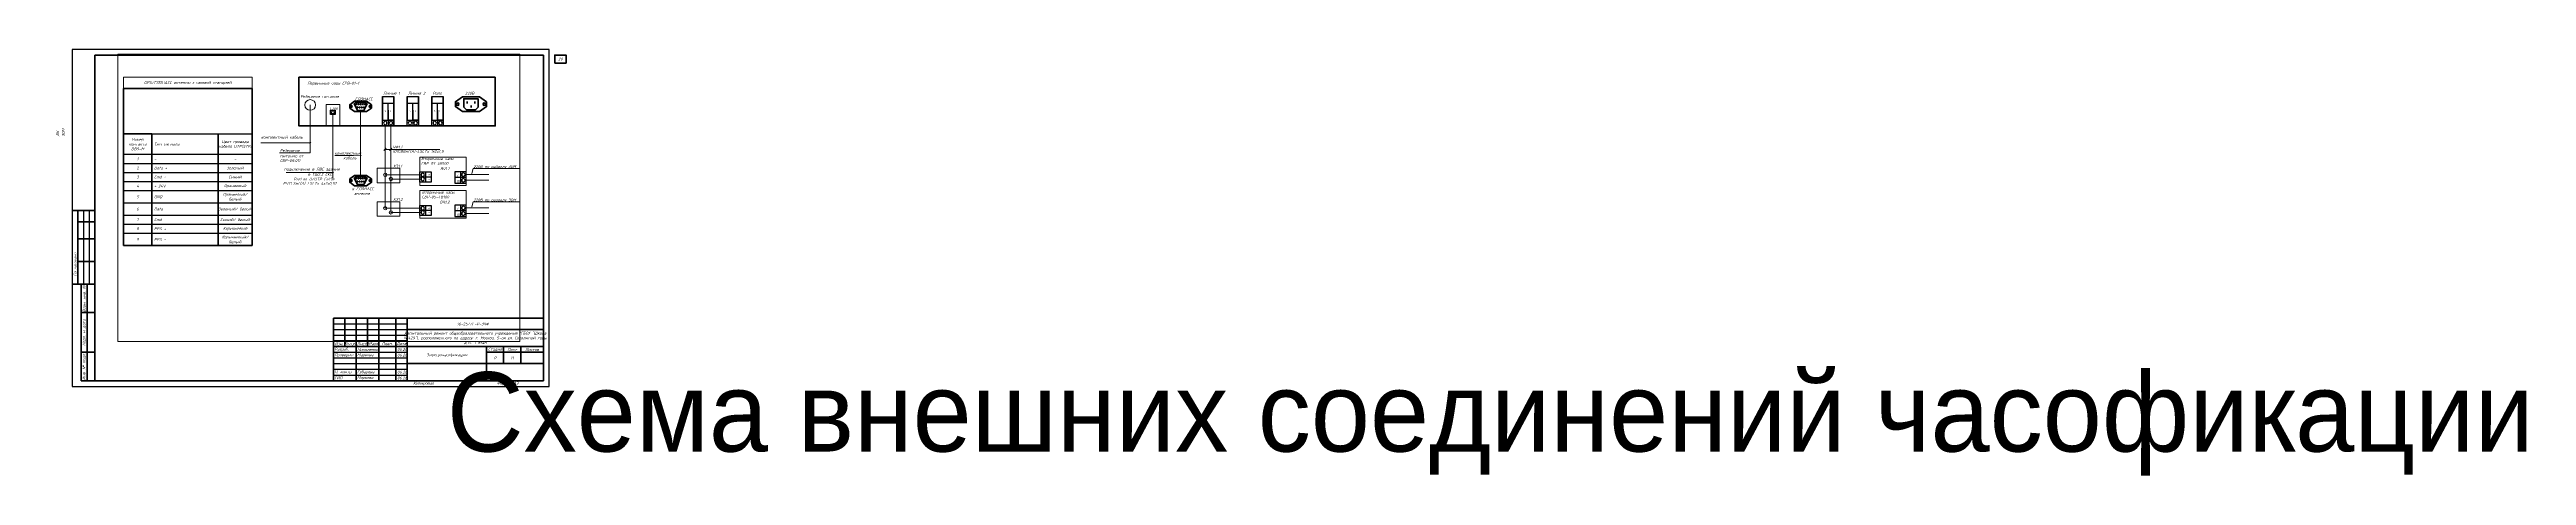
# Paper-space layout '10Схема внешних соединений часофикации' of a CAD drawing. Extents: x -20 to 2162, y -79 to 297.
# The model-space entities are those that its viewports show. They can reach past a viewport. Long polylines and large blocks are cut down to what shows.
import ezdxf
from ezdxf import colors
from ezdxf.entities.mleader import LeaderData, LeaderLine
from ezdxf.enums import TextEntityAlignment as Align
from ezdxf.math import Vec2, Vec3

# ---------------------------------------------------------------- set-up
doc = ezdxf.new("R2018")
doc.units = 0
doc.header["$LTSCALE"] = 100
doc.set_wipeout_variables(frame=1)
doc.layers.get('Defpoints').update_dxf_attribs({"color": 42})
for name, color, linetype in [('PDF _0', 7, 'Continuous'), ('PDF _АСУД.Схема', 7, 'Continuous'), ('PDF _СКУД.Текст', 7, 'Continuous'), ('PDF _Схема', 7, 'Continuous'), ('PDF _Схемы подключ', 7, 'Continuous'), ('PDF _Текст', 7, 'Continuous'), ('СС. Текст', 7, 'Continuous')]:
    doc.layers.add(name, color=color, linetype=linetype)
doc.layers.add('PDF _СКУД', color=190, linetype='Continuous', true_color=0x7f00ff)
doc.styles.add('ISOCPEUR', font='isocpeui.ttf', dxfattribs={"height": 250})
doc.styles.get("Standard").update_dxf_attribs({"font": 'arial.ttf'})

# ---------------------------------------------------------------- blocks, each defined once
blk = doc.blocks.new('*U93')
at = {"linetype": 'Continuous', "lineweight": 25}
for p, q in [((420, 297), (0, 297)), ((0, 297), (0, 0)), ((420, 0), (420, 297)), ((10, 155), (10, 90)), ((15, 155), (15, 90)), ((230, 55), (295, 55)), ((230, 50), (295, 50)), ((230, 45), (295, 45)), ((230, 30), (295, 30)), ((230, 25), (295, 25)), ((0, 0), (420, 0)), ((230, 20), (295, 20)), ((230, 15), (295, 15)), ((230, 10), (295, 10))]:
    blk.add_line(p, q, dxfattribs=at)
at = {"linetype": 'Continuous', "lineweight": 60}
for p, q in [((415, 292), (20, 292)), ((20, 292), (20, 5)), ((415, 5), (415, 292)), ((20, 155), (0, 155)), ((5, 155), (5, 90)), ((20, 145), (5, 145)), ((20, 130), (5, 130)), ((20, 110), (5, 110)), ((20, 90), (0, 90)), ((8, 90), (8, 5)), ((13, 90), (13, 5)), ((8, 65), (20, 65)), ((230, 60), (415, 60)), ((230, 5), (230, 60)), ((240, 60), (240, 35)), ((250, 60), (250, 5)), ((260, 60), (260, 35)), ((270, 60), (270, 5)), ((285, 60), (285, 5)), ((295, 5), (295, 60)), ((295, 50), (415, 50)), ((415, 5), (415, 60)), ((8, 30), (20, 30)), ((230, 40), (295, 40)), ((230, 35), (415, 35)), ((365, 35), (365, 5)), ((365, 30), (415, 30)), ((380, 35), (380, 20)), ((395, 35), (395, 20)), ((8, 5), (20, 5)), ((20, 5), (415, 5)), ((295, 20), (415, 20))]:
    blk.add_line(p, q, dxfattribs=at)
at = {"linetype": 'Continuous', "lineweight": 40}
blk.add_line((365, 5), (365, 35), dxfattribs=at)
at = {"lineweight": 60}
blk.add_lwpolyline([(425, 285), (435, 285), (435, 292), (425, 292)], close=True, dxfattribs=at)
at = {"linetype": 'Continuous', "rotation": 90, "style": 'ISOCPEUR'}
for s, insert, char_height, width, attachment_point in [('20_Главный_специалист_ВК', (-12.5, 176), 2.5, 19, 4), ('01.26', (-12.5, 215), 2.5, 10, 5), ('21_Главный_специалист_ЭОМ', (-7.5, 176), 2.5, 19, 4), ('01.26', (-7.5, 215), 2.5, 10, 5), ('01.26', (-2.5, 215), 2.5, 10, 5), ('Согласовано', (-17.5, 172.5), 3, 35, 5), ('Гл. спец ВК', (-12.5, 156), 2.5, 19, 4), ('01.26', (-12.5, 150), 2.5, 10, 5), ('Гл. спец ЭОМ', (-7.5, 156), 2.5, 19, 4), ('01.26', (-7.5, 150), 2.5, 10, 5), ('18_Главный_специалист_ОВ', (-2.5, 111), 2.5, 19, 4), ('01.26', (-2.5, 150), 2.5, 10, 5), ('19_Главный_конструктор', (-7.5, 111), 2.5, 19, 4), ('17_ГАП', (-12.5, 111), 2.5, 19, 4), ('Гл. спец ОВ', (-2.5, 91), 2.5, 19, 4), ('Согласовано', (2.5, 107.5), 2.5, 35, 5), ('ГАП', (-12.5, 91), 2.5, 19, 4), ('Гл. констр. ', (-7.5, 91), 2.5, 19, 4), ('Взам. инв. №', (10.5, 77.5), 2.5, 25, 5), ('Подп. и дата', (10.5, 47.5), 2.5, 35, 5), ('Инв. № подл.', (10.5, 17.5), 2.5, 25, 5)]:
    blk.add_mtext(s, dxfattribs=dict(at, insert=insert, char_height=char_height, width=width, attachment_point=attachment_point))
at = {"linetype": 'Continuous', "char_height": 2.5, "style": 'ISOCPEUR'}
for s, insert, width, attachment_point in [('Капитальный ремонт общеобразовательного учреждения (ГБОУ "Школа №429"), расположенного по адресу: г. Москва, 5-ая ул. Соколиной горы д.14. 1 этап', (355, 42.5), 120, 5), ('16-25//Г-Р-ЭЧФ', (367, 55), 110, 6), ('Разраб.', (231, 32.5), 19, 4), ('Проверил', (231, 27.5), 19, 4), ('Николенко', (251, 32.5), 19, 4), ('Маркова', (251, 27.5), 19, 4), ('06.26', (286.3, 32.5), 10, 4), ('06.26', (286.3, 27.5), 10, 4), ('Р', (372.5, 25), 15, 5), ('Н. контр.', (231, 12.5), 19, 4), ('ГИП', (231, 7.5), 19, 4), ('Губарева', (251, 12.5), 19, 4), ('Маркова', (251, 7.5), 19, 4), ('06.26', (286.3, 12.5), 10, 4), ('06.26', (286.3, 7.4), 10, 4), ('Копировал', (309.5, 2.5), 25, 5), ('Формат', (380.5, 2.5), 16, 5)]:
    blk.add_mtext(s, dxfattribs=dict(at, insert=insert, width=width, attachment_point=attachment_point))
at = {"char_height": 2.5, "attachment_point": 5, "style": 'ISOCPEUR'}
for s, insert, width in [('Изм.', (235, 37.5), 10), ('Кол.уч', (245, 37.5), 10), ('Лист', (255, 37.5), 10), ('№док', (265, 37.5), 10), ('Подп.', (277.5, 37.5), 15), ('Дата', (290, 37.5), 10), ('Стадия', (372.5, 32.5), 15), ('Лист', (387.5, 32.5), 15), ('Листов', (405, 32.5), 20)]:
    blk.add_mtext(s, dxfattribs=dict(at, insert=insert, width=width))
at = {"linetype": 'Continuous', "insert": (330, 27.5), "char_height": 2.5, "width": 70, "attachment_point": 5, "line_spacing_factor": 0.8, "style": 'ISOCPEUR'}
blk.add_mtext('Электрочасофикация', dxfattribs=at)
at = {"style": 'ISOCPEUR'}
for tag, p in [('Сквозная_нумерация', (430, 288.5)), ('Форма3_номер_листа', (387.5, 25)), ('Форма3_количество_листов', (405, 25))]:
    blk.add_attdef(tag, text='', height=2.5, dxfattribs=at).set_placement(p, align=Align.MIDDLE_CENTER)
blk.add_attdef('Форма3_дополнительный_шифр', text='', height=2.5, dxfattribs=at).set_placement((366.7, 55), align=Align.MIDDLE_LEFT)
at = {"lineweight": 30, "flags": 104}
blk.add_attdef('Форма3_наименование_чертежа', text='', height=2.5, dxfattribs=at).set_placement((330, 12.5), align=Align.MIDDLE_CENTER)
at = {"style": 'ISOCPEUR', "flags": 8}
blk.add_attdef('Формат', (388.5, 1.5), '', height=2.5, dxfattribs=at)
blk.add_wipeout([(-20, 220), (-0.5, 220), (-0.5, 90), (-20, 90)])
blk = doc.blocks.new('*T85')
at = {"color": 0, "lineweight": 50, "transparency": 16777216}
for p, q in [((0, -1000), (11339, -1000)), ((0, -1000), (0, -14843)), ((11339, -1000), (11339, -14843)), ((0, -5000), (2500, -5000)), ((2500, -5000), (2500, -14843)), ((8337, -5000), (8337, -14843)), ((0, -14843), (11339, -14843))]:
    blk.add_line(p, q, dxfattribs=at)
at = {"color": 0, "linetype": 'ByBlock', "lineweight": -2, "transparency": 16777216}
for p, q in [((2500, -5000), (11339, -5000)), ((0, -6800), (2500, -6800)), ((0, -7600), (2500, -7600)), ((0, -8400), (2500, -8400)), ((0, -9200), (2500, -9200)), ((0, -10000), (2500, -10000)), ((0, -12162), (2500, -12162)), ((0, -12962), (2500, -12962)), ((0, -13762), (2500, -13762))]:
    blk.add_line(p, q, dxfattribs=at)
at = {"color": 0, "lineweight": -2, "transparency": 16777216}
for p, q in [((2500, -6800), (11339, -6800)), ((2500, -7600), (11339, -7600)), ((2500, -8400), (11339, -8400)), ((2500, -9200), (11339, -9200)), ((2500, -10000), (11339, -10000)), ((0, -11081), (11339, -11081)), ((2500, -12162), (11339, -12162)), ((2500, -12962), (11339, -12962)), ((2500, -13762), (11339, -13762))]:
    blk.add_line(p, q, dxfattribs=at)
at = {"layer": 'Defpoints', "color": 8, "linetype": 'ByBlock', "lineweight": 0, "transparency": 16777216}
for p, q in [((0, 0), (11339, 0)), ((0, 0), (0, -1000)), ((11339, 0), (11339, -1000))]:
    blk.add_line(p, q, dxfattribs=at)
at = {"color": 0, "transparency": 16777216, "char_height": 250, "style": 'ISOCPEUR'}
for s, insert, width, attachment_point in [('{\\C256;GPS/ГЛОНАСС антенны с часовой станцией}', (5669, -500), 10938.99, 5), ('{\\C256;Номер контакта DB9-M}', (1250, -5900), 2100, 5), ('{\\C256;Тип сигнала}', (2700, -5900), 5436.91, 4), ('{\\C256;Цвет провода кабеля UTP(STP)}', (9838, -5900), 2602.08, 5), ('3', (1250, -8800), 2100, 5), ('2', (1250, -8000), 2100, 5), ('1', (1250, -7200), 2100, 5), ('{\\C256;Data +}', (2700, -8000), 5436.91, 4), ('{\\C256;Cmd +}', (2700, -8800), 5436.91, 4), ('{\\C7;-}', (2700, -7200), 5436.91, 4), ('{\\C256;Зеленый}', (9838, -8000), 2602.08, 5), ('{\\C256;Синий}', (9838, -8800), 2602.08, 5), ('{\\C7;-}', (9838, -7200), 2602.08, 5), ('5', (1250, -10541), 2100, 5), ('4', (1250, -9600), 2100, 5), ('GND', (2700, -10541), 5436.91, 4), ('+ 24V', (2700, -9600), 5436.91, 4), ('Оранжевый/ белый', (9838, -10541), 2602.08, 5), ('Оранжевый', (9838, -9600), 2602.08, 5), ('6', (1250, -11622), 2100, 5), ('7', (1250, -12562), 2100, 5), ('Data -', (2700, -11622), 5436.91, 4), ('Cmd -', (2700, -12562), 5436.91, 4), ('Зеленый/ белый', (9838, -11622), 2602.08, 5), ('Синий/ белый', (9838, -12562), 2602.08, 5), ('8', (1250, -13362), 2100, 5), ('9', (1250, -14303), 2100, 5), ('PPS +', (2700, -13362), 5436.91, 4), ('PPS -', (2700, -14303), 5436.91, 4), ('Коричневый/ белый', (9838, -14303), 2602.08, 5), ('Коричневый', (9838, -13362), 2602.08, 5)]:
    blk.add_mtext(s, dxfattribs=dict(at, insert=insert, width=width, attachment_point=attachment_point))

msp = doc.modelspace()

# ---------------------------------------------------------------- linework, layer by layer
at = {"layer": 'PDF _0', "lineweight": 30}
for points in [[(69457982.2, -33440790.6), (69457554.6, -33440790.6), (69457554.6, -33440384.1), (69457982.2, -33440384.1)], [(69457592.7, -33440454), (69457944.1, -33440454), (69457944.1, -33440623.3), (69457853.1, -33440623.3), (69457853.1, -33440712.2), (69457683.7, -33440712.2), (69457683.7, -33440623.3), (69457592.7, -33440623.3)]]:
    msp.add_lwpolyline(points, close=True, dxfattribs=at)
at = {"layer": 'PDF _АСУД.Схема', "lineweight": 0}
for points in [[(69469415.1, -33446074.1), (69471495.9, -33446074.1)], [(69469415.1, -33446573.7), (69471495.9, -33446573.7)], [(69469415.1, -33449020.7), (69471495.9, -33449020.7)], [(69469415.1, -33449520.2), (69471495.9, -33449520.2)]]:
    msp.add_lwpolyline(points, dxfattribs=at)
at = {"layer": 'PDF _СКУД', "lineweight": 0}
for points in [[(69455774.4, -33439937.5), (69455774.4, -33444152), (69453069.1, -33444152)], [(69460215.4, -33440411.7), (69460215.4, -33446148.2)], [(69457768.4, -33440680.5), (69457768.4, -33446417)], [(69462385.2, -33441781.2), (69462385.2, -33446097.4), (69462386.2, -33449040.8)], [(69462884.7, -33441781.2), (69462884.7, -33446099.5)], [(69462385.2, -33446097.4), (69465535, -33446097.4)], [(69462884.7, -33446097.4), (69462885.8, -33449411.2)], [(69462884.7, -33446465.7), (69465535, -33446465.7)], [(69462385.2, -33449041.8), (69465535, -33449041.8)], [(69462884.7, -33449412.3), (69465535, -33449412.3)]]:
    msp.add_lwpolyline(points, dxfattribs=at)
at = {"layer": 'PDF _СКУД', "lineweight": 35}
for points in [[(69461178.6, -33439918.4), (69461178.6, -33440210.6), (69460742.5, -33440521.7), (69460215.4, -33440521.7), (69459686.2, -33440521.7), (69459252.3, -33440210.6), (69459252.3, -33439918.4), (69459686.2, -33439607.3), (69460215.4, -33439607.3), (69460742.5, -33439607.3)], [(69460492.7, -33440411.7), (69459936, -33440411.7), (69459641.8, -33439848.6), (69459773, -33439727.9), (69460657.9, -33439727.9), (69460789.1, -33439848.6)], [(69471309.6, -33439658.1), (69471309.6, -33440077.2), (69470687.2, -33440521.7), (69469933.7, -33440521.7), (69469178, -33440521.7), (69468557.7, -33440077.2), (69468557.7, -33439658.1), (69469178, -33439215.7), (69469933.7, -33439215.7), (69470687.2, -33439215.7)], [(69470329.5, -33440365.1), (69470564.5, -33440123.8), (69470564.5, -33439389.2), (69469300.7, -33439389.2), (69469300.7, -33440123.8), (69469535.7, -33440365.1)], [(69461178.6, -33446457.2), (69461178.6, -33446751.5), (69460742.5, -33447062.6), (69460215.4, -33447062.6), (69459686.2, -33447062.6), (69459252.3, -33446751.5), (69459252.3, -33446457.2), (69459686.2, -33446148.2), (69460215.4, -33446148.2), (69460742.5, -33446148.2)], [(69460492.7, -33446952.6), (69459936, -33446952.6), (69459641.8, -33446387.4), (69459773, -33446268.8), (69460657.9, -33446268.8), (69460789.1, -33446387.4)]]:
    msp.add_lwpolyline(points, close=True, dxfattribs=at)
for points in [[(69469584.4, -33439636.9), (69469584.4, -33439819)], [(69469948.5, -33439973.5), (69469948.5, -33440157.6)], [(69470280.8, -33439636.9), (69470280.8, -33439819)]]:
    msp.add_lwpolyline(points, dxfattribs=at)
at = {"layer": 'PDF _СКУД', "lineweight": 0}
for points in [[(69461665.4, -33445519.5), (69461665.4, -33446798), (69463678.5, -33446798), (69463678.5, -33445519.5)], [(69461665.4, -33448466.1), (69461665.4, -33449744.6), (69463678.5, -33449744.6), (69463678.5, -33448466.1)]]:
    msp.add_lwpolyline(points, close=True, dxfattribs=at)
for centre, radius in [((69455775.5, -33439936.4), 473.1), ((69462386.2, -33446096.3), 149.2), ((69462885.8, -33446464.6), 149.2), ((69462386.2, -33449040.8), 149.2), ((69462885.8, -33449411.2), 149.2)]:
    msp.add_circle(centre, radius, dxfattribs=at)
at = {"layer": 'PDF _СКУД', "lineweight": 35}
for centre, radius in [((69459395.2, -33440063.4), 77.3), ((69459822.8, -33439872.9), 43.4), ((69459924.4, -33440148.1), 43.4), ((69460019.6, -33439872.9), 43.4), ((69460121.2, -33440148.1), 43.4), ((69460216.5, -33439872.9), 43.4), ((69460311.8, -33440148.1), 43.4), ((69460413.4, -33439872.9), 43.4), ((69460508.6, -33440148.1), 43.4), ((69460610.2, -33439872.9), 43.4), ((69461037.8, -33440063.4), 77.3), ((69468762, -33439866.6), 111.1), ((69471107.4, -33439866.6), 111.1), ((69459395.2, -33446604.4), 77.3), ((69459822.8, -33446413.8), 43.4), ((69459924.4, -33446689), 43.4), ((69460019.6, -33446413.8), 43.4), ((69460121.2, -33446689), 43.4), ((69460216.5, -33446413.8), 43.4), ((69460311.8, -33446689), 43.4), ((69460413.4, -33446413.8), 43.4), ((69460508.6, -33446689), 43.4), ((69460610.2, -33446413.8), 43.4), ((69461037.8, -33446604.4), 77.3)]:
    msp.add_circle(centre, radius, dxfattribs=at)
at = {"layer": 'PDF _СКУД.Текст', "lineweight": 0}
for points in [[(69455774.4, -33443279.9), (69454047.1, -33443271.5), (69451437.1, -33443271.5)], [(69455723.6, -33443328.6), (69455823.1, -33443229.1)], [(69460215.4, -33444414.5), (69459578.3, -33444403.9), (69457948.3, -33444403.9)], [(69460164.6, -33444463.2), (69460266.2, -33444365.8)], [(69457768.4, -33445900.5), (69457131.3, -33445892.1), (69453651.2, -33445892.1)], [(69457717.6, -33445949.2), (69457819.2, -33445851.8)], [(69470005.6, -33445978.8), (69470126.3, -33445540.7), (69474194.8, -33445540.7)], [(69470005.6, -33448923.3), (69470126.3, -33448487.2), (69474194.8, -33448487.2)]]:
    msp.add_lwpolyline(points, dxfattribs=at)
at = {"layer": 'PDF _СКУД.Текст', "lineweight": 30, "transparency": 33554559}
for points in [[(69470022.6, -33445983.1), (69469980.2, -33446074.1), (69469990.8, -33445974.6)], [(69470022.6, -33448927.5), (69469980.2, -33449020.7), (69469990.8, -33448919.1)]]:
    msp.add_solid(points, dxfattribs=at)
at = {"layer": 'PDF _Схема', "lineweight": 5}
msp.add_lwpolyline([(69457171.5, -33439882.5), (69457171.5, -33441781.2), (69457171.5, -33439882.5), (69458371.7, -33439882.5), (69458371.7, -33441781.2)], dxfattribs=at)
at = {"layer": 'PDF _Схема', "lineweight": 0}
for points in [[(69462469.8, -33443758.3), (69462270.9, -33443957.3)], [(69462370.3, -33443857.8), (69464004.5, -33443857.8)], [(69462971.5, -33443758.3), (69462770.4, -33443957.3)], [(69462869.9, -33443857.8), (69464004.5, -33443857.8), (69467194.5, -33443857.8)]]:
    msp.add_lwpolyline(points, dxfattribs=at)
at = {"layer": 'PDF _Схемы подключ', "lineweight": 50}
msp.add_lwpolyline([(69472073.8, -33437490.5), (69454773.1, -33437490.5), (69454773.1, -33441781.2), (69472073.8, -33441781.2)], close=True, dxfattribs=at)
at = {"layer": 'PDF _Схемы подключ', "lineweight": 25}
for points in [[(69462135.4, -33441781.2), (69462135.4, -33441281.7), (69462135.4, -33440382), (69462135.4, -33439181.8), (69463134.5, -33439181.8), (69463134.5, -33440382), (69463134.5, -33441281.7), (69463134.5, -33440382), (69463134.5, -33441281.7), (69463134.5, -33441781.2)], [(69462135.4, -33439181.8), (69462135.4, -33440382), (69462135.4, -33441281.7)], [(69462135.4, -33439778.7), (69462634.9, -33439778.7), (69463134.5, -33439778.7)], [(69462634.9, -33441281.7), (69462634.9, -33439778.7)], [(69462634.9, -33440382), (69462634.9, -33441281.7), (69462634.9, -33441781.2), (69463134.5, -33441781.2), (69462634.9, -33441781.2)], [(69464311.4, -33441781.2), (69464311.4, -33441281.7), (69464311.4, -33440382), (69464311.4, -33439181.8), (69465310.6, -33439181.8), (69465310.6, -33440382), (69465310.6, -33441281.7), (69465310.6, -33440382), (69465310.6, -33441281.7), (69465310.6, -33441781.2)], [(69464311.4, -33439181.8), (69464311.4, -33440382), (69464311.4, -33441281.7)], [(69464311.4, -33439778.7), (69464811, -33439778.7), (69465310.6, -33439778.7)], [(69464811, -33441281.7), (69464811, -33439778.7)], [(69464811, -33440382), (69464811, -33441281.7), (69464811, -33441781.2), (69465310.6, -33441781.2), (69464811, -33441781.2)], [(69466487.5, -33441781.2), (69466487.5, -33441281.7), (69466487.5, -33440382), (69466487.5, -33439181.8), (69467488.8, -33439181.8), (69467488.8, -33440382), (69467488.8, -33441281.7), (69467488.8, -33440382), (69467488.8, -33441281.7), (69467488.8, -33441781.2)], [(69466487.5, -33439181.8), (69466487.5, -33440382), (69466487.5, -33441281.7)], [(69466487.5, -33439778.7), (69466989.2, -33439778.7), (69467488.8, -33439778.7)], [(69466989.2, -33441281.7), (69466989.2, -33439778.7)], [(69466989.2, -33440382), (69466989.2, -33441281.7), (69466989.2, -33441781.2), (69467488.8, -33441781.2), (69466989.2, -33441781.2)], [(69465435.5, -33446281.5), (69465935, -33446281.5), (69466434.6, -33446281.5)], [(69465935, -33445845.5), (69466434.6, -33445845.5), (69466434.6, -33446740.9), (69465935, -33446740.9)], [(69469015, -33445824.3), (69468513.3, -33445824.3), (69468513.3, -33446823.4), (69469015, -33446823.4)], [(69469514.5, -33446323.9), (69469015, -33446323.9), (69468513.3, -33446323.9)], [(69465435.5, -33449228.1), (69465935, -33449228.1), (69466434.6, -33449228.1)], [(69465935, -33448792.1), (69466434.6, -33448792.1), (69466434.6, -33449687.5), (69465935, -33449687.5)], [(69469015, -33448770.9), (69468513.3, -33448770.9), (69468513.3, -33449770), (69469015, -33449770)], [(69469514.5, -33449270.5), (69469015, -33449270.5), (69468513.3, -33449270.5)]]:
    msp.add_lwpolyline(points, dxfattribs=at)
for points in [[(69463134.5, -33439181.8), (69463134.5, -33440382)], [(69465310.6, -33439181.8), (69465310.6, -33440382)], [(69467488.8, -33439181.8), (69467488.8, -33440382)], [(69462634.9, -33441781.2), (69462135.4, -33441781.2), (69462135.4, -33441281.7), (69462634.9, -33441281.7), (69463134.5, -33441281.7), (69463134.5, -33441781.2), (69463134.5, -33441281.7), (69462634.9, -33441281.7)], [(69464811, -33441781.2), (69464311.4, -33441781.2), (69464311.4, -33441281.7), (69464811, -33441281.7), (69465310.6, -33441281.7), (69465310.6, -33441781.2), (69465310.6, -33441281.7), (69464811, -33441281.7)], [(69466989.2, -33441781.2), (69466487.5, -33441781.2), (69466487.5, -33441281.7), (69466989.2, -33441281.7), (69467488.8, -33441281.7), (69467488.8, -33441781.2), (69467488.8, -33441281.7), (69466989.2, -33441281.7)], [(69465935, -33446740.9), (69465435.5, -33446740.9), (69465435.5, -33445845.5), (69465935, -33445845.5), (69465935, -33446347.2)], [(69469015, -33446823.4), (69469514.5, -33446823.4), (69469514.5, -33445824.3), (69469015, -33445824.3), (69469015, -33446323.9)], [(69465935, -33449687.5), (69465435.5, -33449687.5), (69465435.5, -33448792.1), (69465935, -33448792.1), (69465935, -33449293.7)], [(69469015, -33449770), (69469514.5, -33449770), (69469514.5, -33448770.9), (69469015, -33448770.9), (69469015, -33449270.5)]]:
    msp.add_lwpolyline(points, close=True, dxfattribs=at)
for points in [[(69462386.2, -33441381.1, 1.00000373), (69462386.2, -33441679.6, 1.00000373)], [(69462885.8, -33441381.1, 1.00000373), (69462885.8, -33441679.6, 1.00000373)], [(69464562.3, -33441381.1, 1.00000808), (69464562.3, -33441679.6, 1.00000808)], [(69465061.9, -33441381.1, 1.00000808), (69465061.9, -33441679.6, 1.00000808)], [(69466740.5, -33441381.1, 1.00000808), (69466740.5, -33441679.6, 1.00000808)], [(69467240, -33441381.1, 1.00000808), (69467240, -33441679.6, 1.00000808)], [(69465835.5, -33446096.3, 1.00000373), (69465537.1, -33446096.3, 1.00000373)], [(69465835.5, -33446466.8, 1.00000373), (69465537.1, -33446466.8, 1.00000373)], [(69469415.1, -33446073, 1.00000373), (69469116.6, -33446073, 1.00000373)], [(69469415.1, -33446572.6, 1.00000373), (69469116.6, -33446572.6, 1.00000373)], [(69465835.5, -33449040.8, 1.00000373), (69465537.1, -33449040.8, 1.00000373)], [(69465835.5, -33449413.3, 1.00000373), (69465537.1, -33449413.3, 1.00000373)], [(69469415.1, -33449019.6, 1.00000373), (69469116.6, -33449019.6, 1.00000373)], [(69469415.1, -33449519.2, 1.00000373), (69469116.6, -33449519.2, 1.00000373)]]:
    msp.add_lwpolyline(points, format="xyb", close=True, dxfattribs=at)
at = {"layer": 'PDF _Схемы подключ', "lineweight": 0}
for points in [[(69469514.5, -33444530.9), (69465435.5, -33444530.9), (69465435.5, -33447033), (69469514.5, -33447033)], [(69469514.5, -33447477.5), (69465435.5, -33447477.5), (69465435.5, -33449930.9), (69469514.5, -33449930.9)]]:
    msp.add_lwpolyline(points, close=True, dxfattribs=at)

# ---------------------------------------------------------------- block references
msp.add_blockref('*T85', (69439322.6, -33437490.5))

# ---------------------------------------------------------------- texts
at = {"layer": 'PDF _Текст', "lineweight": 30, "attachment_point": 7, "style": 'ISOCPEUR'}
for s, insert, char_height in [('Первичные часы СРВ-01-1', (69455524.6, -33438212.9), 250.006), ('Резервное питание', (69454910.7, -33439379.3), 250.006), ('LAN', (69457478.4, -33440399.6), 250.01), ('ГЛОНАСС', (69459718, -33439529.6), 250.01), ('Линия 1', (69462209.5, -33439027.9), 250.01), ('Линия 2', (69464387.7, -33439027.9), 250.01), ('Реле', (69466563.7, -33439027.9), 250.01), ('220В', (69469419.3, -33439027.9), 250.01), ('комплектный кабель', (69451445.5, -33442905.1), 250.006), ('питание от', (69453113.6, -33444556.2), 250.01), ('Резервное', (69453113.6, -33444139.2), 250.01), ('СВР-09.011', (69453113.6, -33444973.2), 250.01), ('комплектный', (69457927.2, -33444313.8), 250.006), ('кабель', (69458688.7, -33444730.8), 250.01), ('КПСВВнг(А)-LSLTx 1х2x1,5', (69463051, -33444209.7), 250.006), ('ЧФ1.1', (69463051, -33443769.4), 250.01), ('Вторичные часы ^JСВР-05-4В100', (69465550.7, -33445214), 250.006), ('PVCLSнг(А)-LSLTx 4х2х0,52', (69453378, -33447036.8), 250.006), ('подключение в ЛВС здания', (69453466.9, -33445762.5), 250.006), ('ParLan U/UTP Cat5e', (69454307.2, -33446596.5), 250.006), ('в ТШ2.2 СКС', (69455566.7, -33446179.5), 250.006), ('КЗ1.1', (69463096.4, -33445450.2), 250.01), ('+', (69466126.2, -33446202.8), 250), ('-', (69466126.2, -33446573.3), 250), ('ВЧ1.1', (69467230.5, -33445683.1), 250.01), ('N', (69468684.8, -33446798.6), 250), ('L', (69468693.2, -33446299.1), 250), ('220В по разделу ЭОМ', (69470155.9, -33445566.7), 250.006), ('к ГЛОНАСС^J антенне', (69459451.9, -33447868.3), 250.006), ('КЗ1.2', (69463096.4, -33448394.7), 250.01), ('Вторичные часы ^JСВР-05-4В100', (69465617.7, -33448172.2), 250.006), ('+', (69466126.2, -33449147.3), 250), ('ВЧ1.2', (69467190.3, -33448629.7), 250.01), ('L', (69468693.2, -33449245.7), 250), ('220В по разделу ЭОМ', (69470155.9, -33448511.1), 250.006), ('-', (69466126.2, -33449519.8), 250), ('N', (69468684.8, -33449745.2), 250)]:
    msp.add_mtext(s, dxfattribs=dict(at, insert=insert, char_height=char_height))
at = {"layer": 'PDF _Текст', "lineweight": 30, "char_height": 250, "attachment_point": 7, "rotation": 90, "style": 'ISOCPEUR'}
for s, insert in [('+', (69462484.9, -33440595.8)), ('-', (69462947.2, -33440595.8)), ('+', (69464661, -33440595.8)), ('-', (69465123.3, -33440595.8)), ('+', (69466839.2, -33440595.8)), ('-', (69467301.4, -33440595.8))]:
    msp.add_mtext(s, dxfattribs=dict(at, insert=insert))

# ---------------------------------------------------------------- leaders
at = {"layer": 'СС. Текст', "lineweight": 0}
ml = msp.add_multileader_mtext('Standard', dxfattribs=at)
ml.set_content('ЗС3.1', color=7, style='ISOCPEUR')
ml.set_leader_properties(color=256)
ml.build(insert=Vec2(0, 0))
ml.multileader.update_dxf_attribs({"text_left_attachment_type": 6, "text_right_attachment_type": 6, "dogleg_length": 0.1, "arrow_head_size": 0, "scale": 100})
ctx = ml.context
ctx.base_point, ctx.scale, ctx.char_height, ctx.arrow_head_size, ctx.landing_gap_size, ctx.plane_origin = Vec3(69301114.2, -33437527), 100, 250, 0, 0, Vec3(69300058.8, -33437945.5)
ctx.left_attachment, ctx.right_attachment, ctx.text_align_type = 6, 6, 1
notes = []
notes.append((ctx, [(1, (1, 1, 0), (69301929.2, -33437527), (-1, 0), 10, [(0, [(69302251.3, -33438076.4)], 0, [])])]))
ctx.mtext.insert, ctx.mtext.width, ctx.mtext.defined_height, ctx.mtext.alignment, ctx.mtext.flow_direction = Vec3(69301516.7, -33437227), 2756.185, 416.7, 2, 5
ml = msp.add_multileader_mtext('Standard', dxfattribs=at)
ml.set_content('ЗС3.3', color=7, style='ISOCPEUR')
ml.set_leader_properties(color=256)
ml.build(insert=Vec2(0, 0))
ml.multileader.update_dxf_attribs({"text_left_attachment_type": 6, "text_right_attachment_type": 6, "dogleg_length": 0.1, "arrow_head_size": 0, "scale": 100})
ctx = ml.context
ctx.base_point, ctx.scale, ctx.char_height, ctx.arrow_head_size, ctx.landing_gap_size, ctx.plane_origin = Vec3(69335505.9, -33437711.5), 100, 250, 0, 0, Vec3(69334398.5, -33438130)
ctx.left_attachment, ctx.right_attachment, ctx.text_align_type = 6, 6, 1
notes.append((ctx, [(0, (1, 1, 0), (69335495.9, -33437711.5), (1, 0), 10, [(0, [(69334624.7, -33436995.2)], 0, [])])]))
ctx.mtext.insert, ctx.mtext.width, ctx.mtext.defined_height, ctx.mtext.alignment, ctx.mtext.flow_direction = Vec3(69335928.5, -33437411.5), 2756.185, 416.7, 2, 5
ml = msp.add_multileader_mtext('Standard', dxfattribs=at)
ml.set_content('ЗС3.2', color=7, style='ISOCPEUR')
ml.set_leader_properties(color=256)
ml.build(insert=Vec2(0, 0))
ml.multileader.update_dxf_attribs({"text_left_attachment_type": 6, "text_right_attachment_type": 6, "dogleg_length": 0.1, "arrow_head_size": 0, "scale": 100})
ctx = ml.context
ctx.base_point, ctx.scale, ctx.char_height, ctx.arrow_head_size, ctx.landing_gap_size, ctx.plane_origin = Vec3(69339425.2, -33437527), 100, 250, 0, 0, Vec3(69338410.3, -33437945.5)
ctx.left_attachment, ctx.right_attachment, ctx.text_align_type = 6, 6, 1
notes.append((ctx, [(1, (1, 1, 0), (69340280.7, -33437527), (-1, 0), 10, [(0, [(69340602.9, -33438076.4)], 0, [])])]))
ctx.mtext.insert, ctx.mtext.width, ctx.mtext.defined_height, ctx.mtext.alignment, ctx.mtext.flow_direction = Vec3(69339848, -33437227), 2756.185, 416.7, 2, 5
ml = msp.add_multileader_mtext('Standard', dxfattribs=at)
ml.set_content('ЗС2.2', color=7, style='ISOCPEUR')
ml.set_leader_properties(color=256)
ml.build(insert=Vec2(0, 0))
ml.multileader.update_dxf_attribs({"text_left_attachment_type": 6, "text_right_attachment_type": 6, "dogleg_length": 0.1, "arrow_head_size": 0, "scale": 100})
ctx = ml.context
ctx.base_point, ctx.scale, ctx.char_height, ctx.arrow_head_size, ctx.landing_gap_size, ctx.plane_origin = Vec3(69302493.8, -33447425.8), 100, 250, 0, 0, Vec3(69301478.9, -33447844.3)
ctx.left_attachment, ctx.right_attachment, ctx.text_align_type = 6, 6, 1
notes.append((ctx, [(1, (1, 1, 0), (69303349.3, -33447425.8), (-1, 0), 10, [(0, [(69303639.6, -33448151.8)], 0, [])])]))
ctx.mtext.insert, ctx.mtext.width, ctx.mtext.defined_height, ctx.mtext.alignment, ctx.mtext.flow_direction = Vec3(69302916.5, -33447125.8), 2756.185, 416.7, 2, 5
ml = msp.add_multileader_mtext('Standard', dxfattribs=at)
ml.set_content('ЗС2.3', color=7, style='ISOCPEUR')
ml.set_leader_properties(color=256)
ml.build(insert=Vec2(0, 0))
ml.multileader.update_dxf_attribs({"text_left_attachment_type": 6, "text_right_attachment_type": 6, "dogleg_length": 0.1, "arrow_head_size": 0, "scale": 100})
ctx = ml.context
ctx.base_point, ctx.scale, ctx.char_height, ctx.arrow_head_size, ctx.landing_gap_size, ctx.plane_origin = Vec3(69302494, -33446771.1), 100, 250, 0, 0, Vec3(69301478.9, -33447189.6)
ctx.left_attachment, ctx.right_attachment, ctx.text_align_type = 6, 6, 1
notes.append((ctx, [(1, (1, 1, 0), (69303349.3, -33446771.1), (-1, 0), 10, [(0, [(69304283.6, -33446543.9)], 0, [])])]))
ctx.mtext.insert, ctx.mtext.width, ctx.mtext.defined_height, ctx.mtext.alignment, ctx.mtext.flow_direction = Vec3(69302916.6, -33446471.1), 2756.185, 416.7, 2, 5
ml = msp.add_multileader_mtext('Standard', dxfattribs=at)
ml.set_content('ЗС2.6', color=7, style='ISOCPEUR')
ml.set_leader_properties(color=256)
ml.build(insert=Vec2(0, 0))
ml.multileader.update_dxf_attribs({"text_left_attachment_type": 6, "text_right_attachment_type": 6, "dogleg_length": 0.1, "arrow_head_size": 0, "scale": 100})
ctx = ml.context
ctx.base_point, ctx.scale, ctx.char_height, ctx.arrow_head_size, ctx.landing_gap_size, ctx.plane_origin = Vec3(69333493.7, -33447273.4), 100, 250, 0, 0, Vec3(69332464.1, -33447691.9)
ctx.left_attachment, ctx.right_attachment, ctx.text_align_type = 6, 6, 1
notes.append((ctx, [(1, (1, 1, 0), (69334334.4, -33447273.4), (-1, 0), 10, [(0, [(69334624.7, -33446397.7)], 0, [])])]))
ctx.mtext.insert, ctx.mtext.width, ctx.mtext.defined_height, ctx.mtext.alignment, ctx.mtext.flow_direction = Vec3(69333909.1, -33446973.4), 2756.185, 416.7, 2, 5
ml = msp.add_multileader_mtext('Standard', dxfattribs=at)
ml.set_content('ЗС2.1', color=7, style='ISOCPEUR')
ml.set_leader_properties(color=256)
ml.build(insert=Vec2(0, 0))
ml.multileader.update_dxf_attribs({"text_left_attachment_type": 6, "text_right_attachment_type": 6, "dogleg_length": 0.1, "arrow_head_size": 0, "scale": 100})
ctx = ml.context
ctx.base_point, ctx.scale, ctx.char_height, ctx.arrow_head_size, ctx.landing_gap_size, ctx.plane_origin = Vec3(69303148, -33449554.9), 100, 250, 0, 0, Vec3(69302092.6, -33449973.4)
ctx.left_attachment, ctx.right_attachment, ctx.text_align_type = 6, 6, 1
notes.append((ctx, [(1, (1, 1, 0), (69303962.9, -33449554.9), (-1, 0), 10, [(0, [(69304285.1, -33450104.3)], 0, [])])]))
ctx.mtext.insert, ctx.mtext.width, ctx.mtext.defined_height, ctx.mtext.alignment, ctx.mtext.flow_direction = Vec3(69303550.5, -33449254.9), 2756.185, 416.7, 2, 5
ml = msp.add_multileader_mtext('Standard', dxfattribs=at)
ml.set_content('ЗС2.4', color=7, style='ISOCPEUR')
ml.set_leader_properties(color=256)
ml.build(insert=Vec2(0, 0))
ml.multileader.update_dxf_attribs({"text_left_attachment_type": 6, "text_right_attachment_type": 6, "dogleg_length": 0.1, "arrow_head_size": 0, "scale": 100})
ctx = ml.context
ctx.base_point, ctx.scale, ctx.char_height, ctx.arrow_head_size, ctx.landing_gap_size, ctx.plane_origin = Vec3(69333458.3, -33449554.9), 100, 250, 0, 0, Vec3(69332433.7, -33449973.4)
ctx.left_attachment, ctx.right_attachment, ctx.text_align_type = 6, 6, 1
notes.append((ctx, [(1, (1, 1, 0), (69334304, -33449554.9), (-1, 0), 10, [(0, [(69334626.2, -33450104.3)], 0, [])])]))
ctx.mtext.insert, ctx.mtext.width, ctx.mtext.defined_height, ctx.mtext.alignment, ctx.mtext.flow_direction = Vec3(69333876.1, -33449254.9), 2756.185, 416.7, 2, 5
ml = msp.add_multileader_mtext('Standard', dxfattribs=at)
ml.set_content('ЗС2.5', color=7, style='ISOCPEUR')
ml.set_leader_properties(color=256)
ml.build(insert=Vec2(0, 0))
ml.multileader.update_dxf_attribs({"text_left_attachment_type": 6, "text_right_attachment_type": 6, "dogleg_length": 0.1, "arrow_head_size": 0, "scale": 100})
ctx = ml.context
ctx.base_point, ctx.scale, ctx.char_height, ctx.arrow_head_size, ctx.landing_gap_size, ctx.plane_origin = Vec3(69347900.8, -33447602.3), 100, 250, 0, 0, Vec3(69346884.2, -33448020.8)
ctx.left_attachment, ctx.right_attachment, ctx.text_align_type = 6, 6, 1
notes.append((ctx, [(1, (1, 1, 0), (69348754.6, -33447602.3), (-1, 0), 10, [(0, [(69349076.7, -33448151.7)], 0, [])])]))
ctx.mtext.insert, ctx.mtext.width, ctx.mtext.defined_height, ctx.mtext.alignment, ctx.mtext.flow_direction = Vec3(69348322.7, -33447302.3), 2756.185, 416.7, 2, 5
ml = msp.add_multileader_mtext('Standard', dxfattribs=at)
ml.set_content('ЗС1.3', color=7, style='ISOCPEUR')
ml.set_leader_properties(color=256)
ml.build(insert=Vec2(0, 0))
ml.multileader.update_dxf_attribs({"text_left_attachment_type": 6, "text_right_attachment_type": 6, "dogleg_length": 0.1, "arrow_head_size": 0, "scale": 100})
ctx = ml.context
ctx.base_point, ctx.scale, ctx.char_height, ctx.arrow_head_size, ctx.landing_gap_size, ctx.plane_origin = Vec3(69320525.9, -33456090.9), 100, 250, 0, 0, Vec3(69319458.9, -33456509.4)
ctx.left_attachment, ctx.right_attachment, ctx.text_align_type = 6, 6, 1
notes.append((ctx, [(1, (1, 1, 0), (69321329.3, -33456090.9), (-1, 0), 10, [(0, [(69322029.1, -33456854.1)], 0, [])])]))
ctx.mtext.insert, ctx.mtext.width, ctx.mtext.defined_height, ctx.mtext.alignment, ctx.mtext.flow_direction = Vec3(69320922.6, -33455790.9), 2756.185, 416.7, 2, 5
ml = msp.add_multileader_mtext('Standard', dxfattribs=at)
ml.set_content('ЗС1.4', color=7, style='ISOCPEUR')
ml.set_leader_properties(color=256)
ml.build(insert=Vec2(0, 0))
ml.multileader.update_dxf_attribs({"text_left_attachment_type": 6, "text_right_attachment_type": 6, "dogleg_length": 0.1, "arrow_head_size": 0, "scale": 100})
ctx = ml.context
ctx.base_point, ctx.scale, ctx.char_height, ctx.arrow_head_size, ctx.landing_gap_size, ctx.plane_origin = Vec3(69322090.5, -33456090.9), 100, 250, 0, 0, Vec3(69321014.1, -33456509.4)
ctx.left_attachment, ctx.right_attachment, ctx.text_align_type = 6, 6, 1
notes.append((ctx, [(1, (1, 1, 0), (69322884.4, -33456090.9), (-1, 0), 10, [(0, [(69323584.3, -33456854.1)], 0, [])])]))
ctx.mtext.insert, ctx.mtext.width, ctx.mtext.defined_height, ctx.mtext.alignment, ctx.mtext.flow_direction = Vec3(69322482.5, -33455790.9), 2756.185, 416.7, 2, 5
ml = msp.add_multileader_mtext('Standard', dxfattribs=at)
ml.set_content('ЗС1.2', color=7, style='ISOCPEUR')
ml.set_leader_properties(color=256)
ml.build(insert=Vec2(0, 0))
ml.multileader.update_dxf_attribs({"text_left_attachment_type": 6, "text_right_attachment_type": 6, "dogleg_length": 0.1, "arrow_head_size": 0, "scale": 100})
ctx = ml.context
ctx.base_point, ctx.scale, ctx.char_height, ctx.arrow_head_size, ctx.landing_gap_size, ctx.plane_origin = Vec3(69320525.7, -33458851.9), 100, 250, 0, 0, Vec3(69319458.9, -33459270.4)
ctx.left_attachment, ctx.right_attachment, ctx.text_align_type = 6, 6, 1
notes.append((ctx, [(1, (1, 1, 0), (69321329.3, -33458851.9), (-1, 0), 10, [(0, [(69322553.3, -33458405.5)], 0, [])])]))
ctx.mtext.insert, ctx.mtext.width, ctx.mtext.defined_height, ctx.mtext.alignment, ctx.mtext.flow_direction = Vec3(69320922.5, -33458551.9), 2756.185, 416.7, 2, 5
for ctx, leaders in notes:
    for number, flags, end, landing, length, lines in leaders:
        leader = LeaderData()
        leader.index, (leader.has_last_leader_line, leader.has_dogleg_vector, leader.attachment_direction) = number, flags
        leader.last_leader_point, leader.dogleg_vector, leader.dogleg_length = Vec3(end), Vec3(landing), length
        for number, points, colour, breaks in lines:
            line = LeaderLine()
            line.index, line.vertices, line.color, line.breaks = number, Vec3.list(points), colors.encode_raw_color(colour), breaks
            leader.lines.append(line)
        ctx.leaders.append(leader)

psp = doc.layouts.new('10Схема внешних соединений часофикации')

# ---------------------------------------------------------------- block references
ref = psp.add_blockref('*U93', (0, 0))
ref.add_attrib('Формат', 'А3', (388.5, 1.5), dxfattribs={"height": 2.5, "style": 'ISOCPEUR'})
ref.add_attrib('Форма3_номер_листа', '11', dxfattribs={"height": 2.5, "style": 'ISOCPEUR'}).set_placement((387.5, 25), align=Align.MIDDLE_CENTER)
lines = psp.add_mtext('Схема внешних соединений часофикации', dxfattribs={"insert": (330, 12.5), "char_height": 70, "attachment_point": 1})
ref.add_attrib('Форма3_наименование_чертежа', '', (330, 12.5), dxfattribs={"flags": 104}).embed_mtext(lines)
ref.add_attrib('Сквозная_нумерация', '20', dxfattribs={"height": 2.5, "style": 'ISOCPEUR'}).set_placement((430, 288.5), align=Align.MIDDLE_CENTER)

# ---------------------------------------------------------------- next in the draw order: viewports
at = {"layer": 'Defpoints', "color": 18, "true_color": 0x000000}
psp.add_viewport(center=(217.2, 166.2), size=(354, 253.099), view_center_point=(69456531.8, -33448126.9), view_height=25309.862, dxfattribs=at)

doc.saveas('drawing.dxf')
